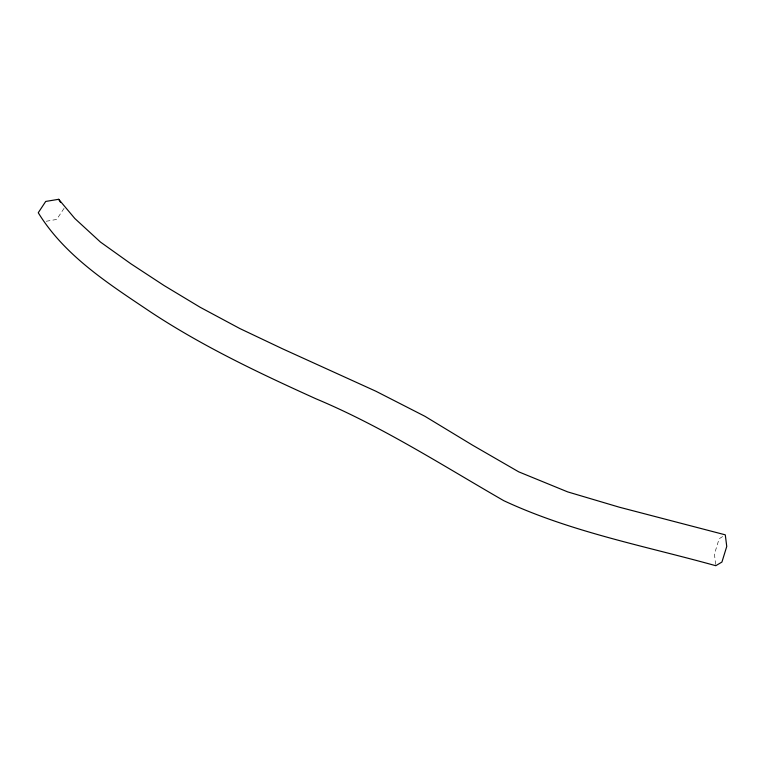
<?xml version="1.0" encoding="UTF-8"?>
<svg xmlns="http://www.w3.org/2000/svg" width="765" height="765" viewBox="0 0 765 765"><rect width="100%" height="100%" fill="white"/><g stroke="black" fill="none" stroke-linecap="round" stroke-linejoin="round"><path stroke-width="0.57" stroke-dasharray="3.83 2.87" d="M64.069 208.338L56.687 219.431L46.177 221.276M722.648 536.533L719.138 538.799L714.443 554.061L715.772 565.708"/><path stroke-width="1.15" d="M58.695 199.292L45.709 201.444L38.25 212.737C65.006 256.332 109.452 284.293 150.963 312.216C203.002 346.516 259.431 373.215 316.088 398.852C382.003 426.478 442.074 465.13 503.791 500.693C571.159 532.124 644.57 545.885 715.772 565.708L721.931 562.055L726.75 546.449L725.287 534.84L619.229 507.176L567.659 491.885L518.737 471.852L472.541 445.173L424.948 416.313L375.825 391.202L282.715 348.888L239.866 328.558L200.172 307.281L163.997 285.488L130.834 263.753L100.454 242.065L74.855 218.532L58.695 199.292L60.483 202.304"/></g></svg>
